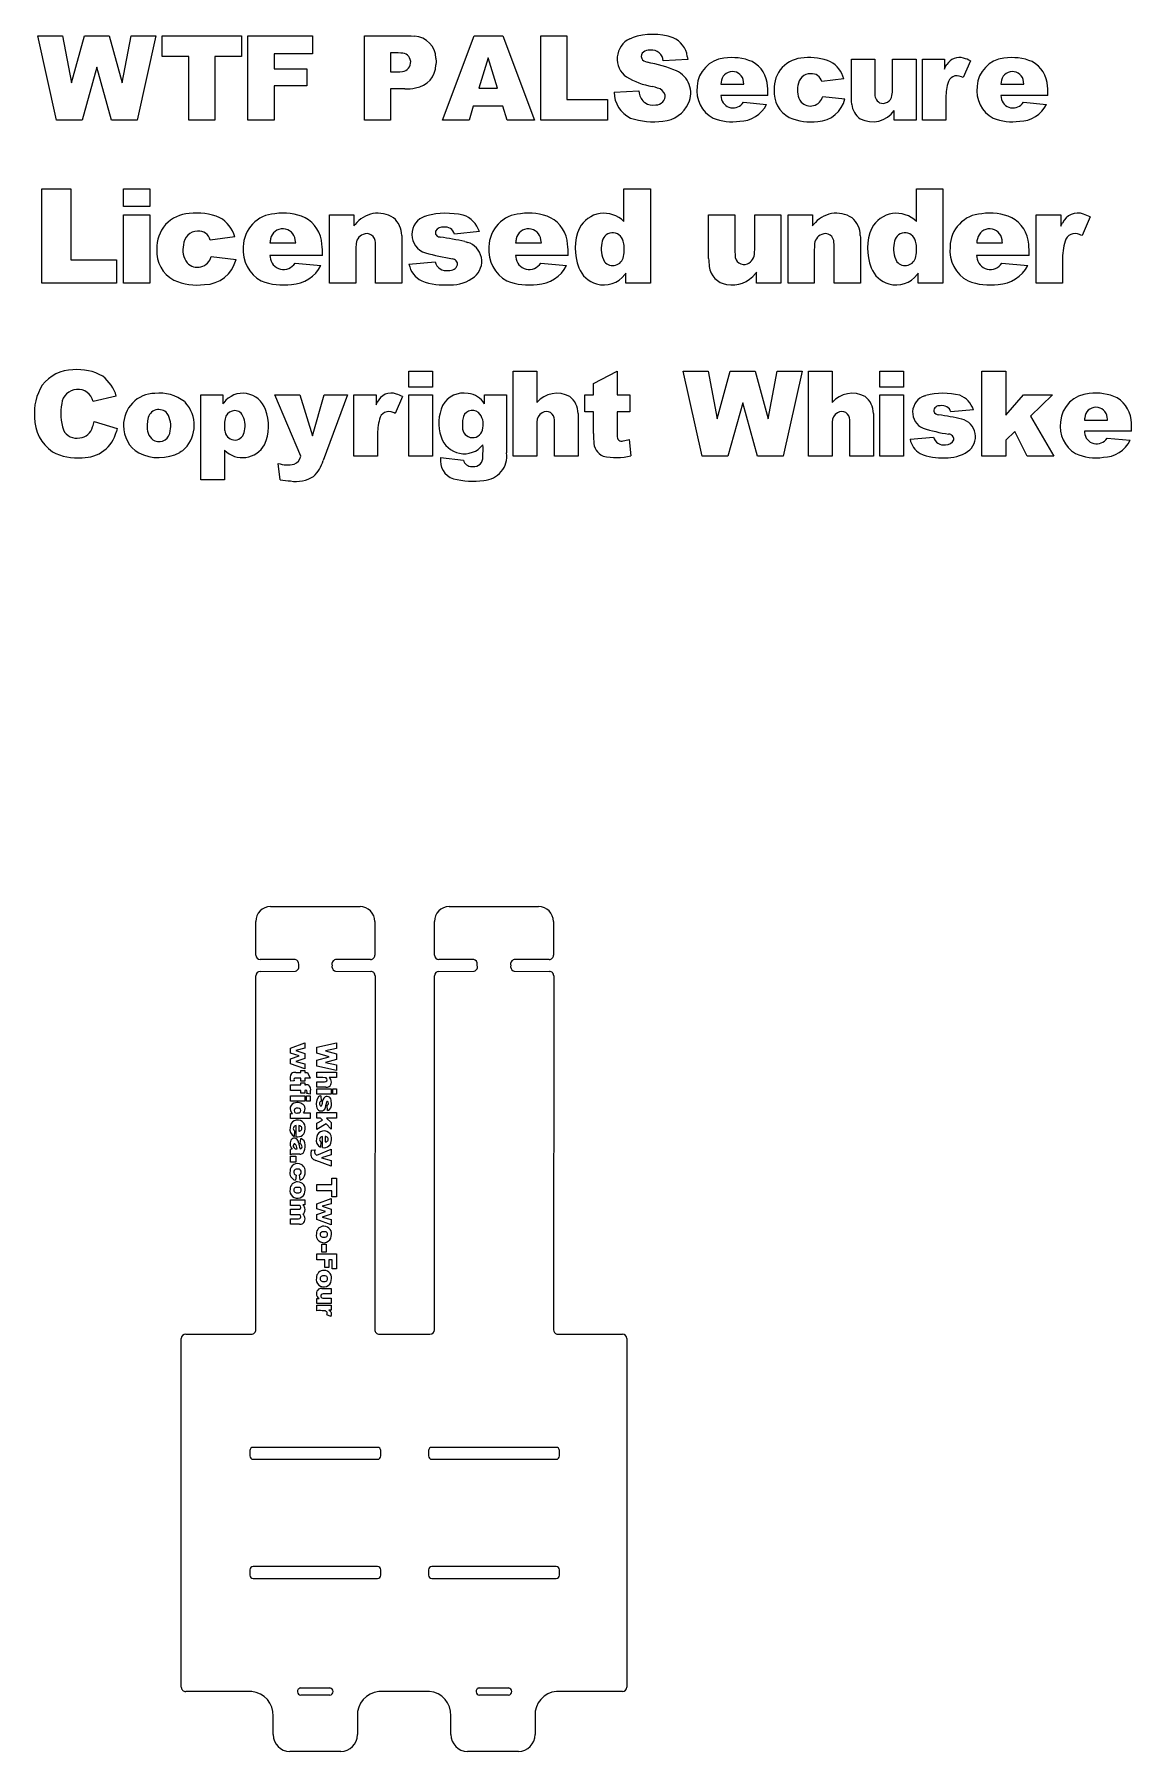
# Model space of a CAD drawing. Extents: x -43.3 to -1.6, y 5.7 to 46.2.
# Drawn here: x -42.52 to -33.3, y 31.34 to 45.75 of the extents above; entities that cross this region are included whole.
import ezdxf

# ---------------------------------------------------------------- set-up
doc = ezdxf.new("R2010")
doc.units = 0
doc.linetypes.add('0', pattern=[0])
doc.layers.add('1', color=7, linetype='0')

msp = doc.modelspace()

# ---------------------------------------------------------------- linework, layer by layer
at = {"layer": '1'}
for p, q in [((-42.489029, 45.739502), (-42.281082, 45.739502)), ((-42.331375, 45.030544), (-42.489029, 45.739502)), ((-42.281082, 45.739502), (-42.206123, 45.343433)), ((-42.206123, 45.343433), (-42.096828, 45.739502)), ((-42.096828, 45.739502), (-41.889362, 45.739502)), ((-41.889362, 45.739502), (-41.779587, 45.343433)), ((-41.779587, 45.343433), (-41.704628, 45.739502)), ((-41.704628, 45.739502), (-41.497646, 45.739502)), ((-41.497646, 45.739502), (-41.653851, 45.030544)), ((-41.443993, 45.739502), (-40.778072, 45.739502)), ((-41.443993, 45.564438), (-41.443993, 45.739502)), ((-40.778072, 45.739502), (-40.778072, 45.564438)), ((-40.724419, 45.739502), (-40.182781, 45.739502)), ((-40.724419, 45.030544), (-40.724419, 45.739502)), ((-40.182781, 45.739502), (-40.182781, 45.58717)), ((-39.745872, 45.739502), (-39.381721, 45.739502)), ((-39.745872, 45.030544), (-39.745872, 45.739502)), ((-39.381721, 45.739502), (-39.352913, 45.738621)), ((-39.352913, 45.738621), (-39.32597, 45.735966)), ((-39.090614, 45.030544), (-38.82415, 45.739502)), ((-38.82415, 45.739502), (-38.585251, 45.739502)), ((-38.585251, 45.739502), (-38.31879, 45.030544)), ((-38.265137, 45.739502), (-38.046062, 45.739502)), ((-38.265137, 45.030544), (-38.265137, 45.739502)), ((-38.046062, 45.739502), (-38.046062, 45.20512)), ((-37.517269, 45.713943), (-37.496956, 45.723785)), ((-41.220566, 45.564438), (-41.443993, 45.564438)), ((-41.220566, 45.030544), (-41.220566, 45.564438)), ((-40.778072, 45.564438), (-41.001495, 45.564438)), ((-41.001495, 45.564438), (-41.001495, 45.030544)), ((-40.182781, 45.58717), (-40.504375, 45.58717)), ((-40.504375, 45.58717), (-40.504375, 45.463364)), ((-39.463448, 45.59539), (-39.525833, 45.59539)), ((-39.525833, 45.59539), (-39.525833, 45.437248)), ((-39.440445, 45.594463), (-39.463448, 45.59539)), ((-37.377869, 45.615517), (-37.391083, 45.610458)), ((-37.362305, 45.618561), (-37.377869, 45.615517)), ((-37.344383, 45.619568), (-37.362305, 45.618561)), ((-37.034813, 45.566891), (-37.030525, 45.54026)), ((-41.992855, 45.476906), (-42.116657, 45.030544)), ((-41.868568, 45.030544), (-41.992855, 45.476906)), ((-40.504375, 45.463364), (-40.229694, 45.463364)), ((-40.229694, 45.463364), (-40.229694, 45.320221)), ((-39.525833, 45.437248), (-39.472153, 45.437248)), ((-39.472153, 45.437248), (-39.448318, 45.438129)), ((-39.448318, 45.438129), (-39.427509, 45.440769)), ((-39.145477, 45.550747), (-39.144272, 45.521881)), ((-39.144272, 45.521881), (-39.145279, 45.495773)), ((-38.707123, 45.555737), (-38.784981, 45.300877)), ((-38.628777, 45.300877), (-38.707123, 45.555737)), ((-37.386127, 45.522575), (-37.371426, 45.517353)), ((-37.030525, 45.54026), (-37.237022, 45.528168)), ((-35.657654, 45.217213), (-35.657654, 45.544128)), ((-35.657654, 45.544128), (-35.459862, 45.544128)), ((-35.459862, 45.544128), (-35.459862, 45.261703)), ((-35.311394, 45.297009), (-35.311394, 45.544128)), ((-35.311394, 45.544128), (-35.114567, 45.544128)), ((-35.114567, 45.544128), (-35.114567, 45.030544)), ((-35.060913, 45.544128), (-34.876663, 45.544128)), ((-35.060913, 45.030544), (-35.060913, 45.544128)), ((-34.876663, 45.544128), (-34.876663, 45.459984)), ((-34.876663, 45.459984), (-34.865955, 45.480476)), ((-34.865955, 45.480476), (-34.85511, 45.498245)), ((-34.656624, 45.528648), (-34.71756, 45.388409)), ((-40.229694, 45.320221), (-40.504375, 45.320221)), ((-40.504375, 45.320221), (-40.504375, 45.030544)), ((-39.405899, 45.293621), (-39.525833, 45.293621)), ((-39.525833, 45.293621), (-39.525833, 45.030544)), ((-38.784981, 45.300877), (-38.628777, 45.300877)), ((-37.650501, 45.265087), (-37.44207, 45.278149)), ((-37.44207, 45.278149), (-37.438801, 45.258804)), ((-37.304886, 45.308022), (-37.328907, 45.314671)), ((-37.284416, 45.301235), (-37.304886, 45.308022)), ((-36.750504, 45.350262), (-36.75296, 45.332794)), ((-36.75296, 45.332794), (-36.559036, 45.332794)), ((-36.559036, 45.332794), (-36.562122, 45.354324)), ((-35.721466, 45.379219), (-35.906685, 45.354557)), ((-34.71756, 45.388409), (-34.734058, 45.394753)), ((-34.399815, 45.350262), (-34.402271, 45.332794)), ((-34.402271, 45.332794), (-34.208347, 45.332794)), ((-34.208347, 45.332794), (-34.211433, 45.354324)), ((-38.832375, 45.147572), (-38.866707, 45.030544)), ((-38.582836, 45.147572), (-38.832375, 45.147572)), ((-38.548019, 45.030544), (-38.582836, 45.147572)), ((-38.046062, 45.20512), (-37.704155, 45.20512)), ((-37.704155, 45.20512), (-37.704155, 45.030544)), ((-36.358826, 45.238491), (-36.753445, 45.238491)), ((-36.753445, 45.238491), (-36.750717, 45.220497)), ((-36.563873, 45.181427), (-36.369949, 45.163536)), ((-35.89846, 45.231236), (-35.711311, 45.209961)), ((-35.656708, 45.189404), (-35.657654, 45.217213)), ((-35.653881, 45.163738), (-35.656708, 45.189404)), ((-34.863121, 45.202705), (-34.863121, 45.030544)), ((-34.008137, 45.238491), (-34.402756, 45.238491)), ((-34.402756, 45.238491), (-34.400024, 45.220497)), ((-34.213184, 45.181427), (-34.019257, 45.163536)), ((-42.116657, 45.030544), (-42.331375, 45.030544)), ((-41.653851, 45.030544), (-41.868568, 45.030544)), ((-41.001495, 45.030544), (-41.220566, 45.030544)), ((-40.504375, 45.030544), (-40.724419, 45.030544)), ((-39.525833, 45.030544), (-39.745872, 45.030544)), ((-38.866707, 45.030544), (-39.090614, 45.030544)), ((-38.31879, 45.030544), (-38.548019, 45.030544)), ((-37.704155, 45.030544), (-38.265137, 45.030544)), ((-35.298336, 45.030544), (-35.298336, 45.11372)), ((-35.114567, 45.030544), (-35.298336, 45.030544)), ((-34.863121, 45.030544), (-35.060913, 45.030544)), ((-42.455181, 44.454979), (-42.210258, 44.454979)), ((-42.455181, 43.66235), (-42.455181, 44.454979)), ((-42.210258, 44.454979), (-42.210258, 43.857533)), ((-41.768013, 44.454979), (-41.547958, 44.454979)), ((-41.768013, 44.305214), (-41.768013, 44.454979)), ((-41.547958, 44.454979), (-41.547958, 44.305214)), ((-37.566597, 44.180317), (-37.566597, 44.454979)), ((-37.566597, 44.454979), (-37.344383, 44.454979)), ((-37.344383, 44.454979), (-37.344383, 43.66235)), ((-35.111748, 44.180317), (-35.111748, 44.454979)), ((-35.111748, 44.454979), (-34.889534, 44.454979)), ((-34.889534, 44.454979), (-34.889534, 43.66235)), ((-41.547958, 44.305214), (-41.768013, 44.305214)), ((-41.768013, 44.236546), (-41.547958, 44.236546)), ((-41.768013, 43.66235), (-41.768013, 44.236546)), ((-41.547958, 44.236546), (-41.547958, 43.66235)), ((-40.039021, 44.236546), (-39.834103, 44.236546)), ((-40.039021, 43.66235), (-40.039021, 44.236546)), ((-39.834103, 44.236546), (-39.834103, 44.143009)), ((-39.834103, 44.143009), (-39.824898, 44.154144)), ((-39.235027, 44.224983), (-39.223709, 44.229248)), ((-36.855911, 43.871052), (-36.855911, 44.236546)), ((-36.855911, 44.236546), (-36.634773, 44.236546)), ((-36.634773, 44.236546), (-36.634773, 43.920792)), ((-36.468788, 43.960262), (-36.468788, 44.236546)), ((-36.468788, 44.236546), (-36.248734, 44.236546)), ((-36.248734, 44.236546), (-36.248734, 43.66235)), ((-36.188744, 44.236546), (-35.983826, 44.236546)), ((-36.188744, 43.66235), (-36.188744, 44.236546)), ((-35.983826, 44.236546), (-35.983826, 44.143009)), ((-35.983826, 44.143009), (-35.974625, 44.154144)), ((-34.104527, 44.236546), (-33.898529, 44.236546)), ((-34.104527, 43.66235), (-34.104527, 44.236546)), ((-33.898529, 44.236546), (-33.898529, 44.142467)), ((-33.898529, 44.142467), (-33.891899, 44.155575)), ((-33.891899, 44.155575), (-33.88522, 44.16774)), ((-33.652519, 44.219246), (-33.72065, 44.06245)), ((-40.835381, 44.052177), (-41.042458, 44.024601)), ((-40.539658, 44.000271), (-40.322845, 44.000271)), ((-40.324551, 44.014004), (-40.326782, 44.02684)), ((-40.322845, 44.000271), (-40.324551, 44.014004)), ((-39.65329, 43.991127), (-39.654224, 44.003162)), ((-39.652977, 43.978104), (-39.65329, 43.991127)), ((-39.652977, 43.66235), (-39.652977, 43.978104)), ((-39.433273, 44.063507), (-39.432201, 44.045818)), ((-39.432201, 44.045818), (-39.431839, 44.027306)), ((-39.431839, 44.027306), (-39.431839, 43.66235)), ((-39.116966, 44.051262), (-39.109024, 44.048992)), ((-38.780895, 44.09597), (-38.989597, 44.075428)), ((-38.902008, 44.012371), (-38.891132, 44.009014)), ((-38.891132, 44.009014), (-38.881042, 44.00552)), ((-38.477062, 44.000271), (-38.260254, 44.000271)), ((-38.261963, 44.014004), (-38.264194, 44.02684)), ((-38.260254, 44.000271), (-38.261963, 44.014004)), ((-37.570633, 44.004364), (-37.573822, 44.015568)), ((-37.568161, 43.99231), (-37.570633, 44.004364)), ((-37.566391, 43.979412), (-37.568161, 43.99231)), ((-37.565331, 43.965664), (-37.566391, 43.979412)), ((-35.803017, 43.991127), (-35.803955, 44.003162)), ((-35.802704, 43.978104), (-35.803017, 43.991127)), ((-35.802704, 43.66235), (-35.802704, 43.978104)), ((-35.583, 44.063507), (-35.581924, 44.045818)), ((-35.581924, 44.045818), (-35.581566, 44.027306)), ((-35.581566, 44.027306), (-35.581566, 43.66235)), ((-35.115784, 44.004364), (-35.118973, 44.015568)), ((-35.113312, 43.99231), (-35.115784, 44.004364)), ((-35.111542, 43.979412), (-35.113312, 43.99231)), ((-35.110481, 43.965664), (-35.111542, 43.979412)), ((-34.605164, 44.000271), (-34.388351, 44.000271)), ((-34.39006, 44.014004), (-34.392288, 44.02684)), ((-34.388351, 44.000271), (-34.39006, 44.014004)), ((-33.731438, 44.066753), (-33.74157, 44.070396)), ((-33.72065, 44.06245), (-33.731438, 44.066753)), ((-42.210258, 43.857533), (-41.828003, 43.857533)), ((-41.828003, 43.857533), (-41.828003, 43.66235)), ((-41.033264, 43.88673), (-40.82402, 43.862942)), ((-40.099007, 43.89484), (-40.540195, 43.89484)), ((-40.540195, 43.89484), (-40.538448, 43.882019)), ((-40.328255, 43.831039), (-40.111443, 43.811035)), ((-39.818962, 43.938095), (-39.818962, 43.66235)), ((-39.371857, 43.821308), (-39.153423, 43.841854)), ((-38.036415, 43.89484), (-38.477608, 43.89484)), ((-38.477608, 43.89484), (-38.475861, 43.882019)), ((-38.265659, 43.831039), (-38.048851, 43.811035)), ((-37.564972, 43.951069), (-37.565331, 43.965664)), ((-36.634773, 43.920792), (-36.63446, 43.907764)), ((-36.63446, 43.907764), (-36.633522, 43.895718)), ((-35.968689, 43.938095), (-35.968689, 43.66235)), ((-35.110123, 43.951069), (-35.110481, 43.965664)), ((-34.164513, 43.89484), (-34.605705, 43.89484)), ((-34.605705, 43.89484), (-34.603954, 43.882019)), ((-34.393761, 43.831039), (-34.176949, 43.811035)), ((-33.883392, 43.854832), (-33.883392, 43.66235)), ((-37.550377, 43.747238), (-37.559895, 43.735657)), ((-37.550377, 43.66235), (-37.550377, 43.747238)), ((-36.454189, 43.755344), (-36.463387, 43.744213)), ((-36.454189, 43.66235), (-36.454189, 43.755344)), ((-35.095528, 43.747238), (-35.105045, 43.735657)), ((-35.095528, 43.66235), (-35.095528, 43.747238)), ((-41.828003, 43.66235), (-42.455181, 43.66235)), ((-41.547958, 43.66235), (-41.768013, 43.66235)), ((-39.818962, 43.66235), (-40.039021, 43.66235)), ((-39.431839, 43.66235), (-39.652977, 43.66235)), ((-37.344383, 43.66235), (-37.550377, 43.66235)), ((-36.248734, 43.66235), (-36.454189, 43.66235)), ((-35.968689, 43.66235), (-36.188744, 43.66235)), ((-35.581566, 43.66235), (-35.802704, 43.66235)), ((-34.889534, 43.66235), (-35.095528, 43.66235)), ((-33.883392, 43.66235), (-34.104527, 43.66235)), ((-39.373196, 42.923298), (-39.175133, 42.923298)), ((-39.373196, 42.788498), (-39.373196, 42.923298)), ((-39.175133, 42.923298), (-39.175133, 42.788498)), ((-38.49728, 42.923298), (-38.299213, 42.923298)), ((-38.49728, 42.209873), (-38.49728, 42.923298)), ((-38.299213, 42.923298), (-38.299213, 42.660507)), ((-37.823784, 42.821587), (-37.625233, 42.923298)), ((-37.823784, 42.726692), (-37.823784, 42.821587)), ((-37.625233, 42.923298), (-37.625233, 42.726692)), ((-37.069263, 42.923298), (-36.860004, 42.923298)), ((-36.910614, 42.209873), (-37.069263, 42.923298)), ((-36.860004, 42.923298), (-36.784576, 42.524734)), ((-36.784576, 42.524734), (-36.674591, 42.923298)), ((-36.674591, 42.923298), (-36.46582, 42.923298)), ((-36.46582, 42.923298), (-36.35535, 42.524734)), ((-36.35535, 42.524734), (-36.279922, 42.923298)), ((-36.279922, 42.923298), (-36.071636, 42.923298)), ((-36.071636, 42.923298), (-36.228825, 42.209873)), ((-36.017643, 42.923298), (-35.81958, 42.923298)), ((-36.017643, 42.209873), (-36.017643, 42.923298)), ((-35.81958, 42.923298), (-35.81958, 42.660507)), ((-35.417145, 42.923298), (-35.219078, 42.923298)), ((-35.417145, 42.788498), (-35.417145, 42.923298)), ((-35.219078, 42.923298), (-35.219078, 42.788498)), ((-34.561668, 42.923298), (-34.359222, 42.923298)), ((-34.561668, 42.209873), (-34.561668, 42.923298)), ((-34.359222, 42.923298), (-34.359222, 42.555393)), ((-41.829178, 42.713554), (-42.023838, 42.670242)), ((-41.12067, 42.013268), (-41.12067, 42.726692)), ((-41.12067, 42.726692), (-40.935257, 42.726692)), ((-40.935257, 42.726692), (-40.935257, 42.650288)), ((-40.497787, 42.726692), (-40.288528, 42.726692)), ((-40.280743, 42.209873), (-40.497787, 42.726692)), ((-40.288528, 42.726692), (-40.181953, 42.382633)), ((-40.181953, 42.382633), (-40.083164, 42.726692)), ((-39.88802, 42.726692), (-40.092899, 42.174347)), ((-40.083164, 42.726692), (-39.88802, 42.726692)), ((-39.834026, 42.726692), (-39.648613, 42.726692)), ((-39.834026, 42.209873), (-39.834026, 42.726692)), ((-39.648613, 42.726692), (-39.648613, 42.642017)), ((-39.427189, 42.711121), (-39.488506, 42.569992)), ((-39.175133, 42.788498), (-39.373196, 42.788498)), ((-39.373196, 42.726692), (-39.175133, 42.726692)), ((-39.373196, 42.209873), (-39.373196, 42.726692)), ((-39.175133, 42.726692), (-39.175133, 42.209873)), ((-38.737175, 42.726692), (-38.551758, 42.726692)), ((-38.737175, 42.650288), (-38.737175, 42.726692)), ((-38.551758, 42.726692), (-38.551758, 42.238586)), ((-37.896782, 42.582157), (-37.896782, 42.726692)), ((-37.896782, 42.726692), (-37.823784, 42.726692)), ((-37.625233, 42.726692), (-37.516224, 42.726692)), ((-37.516224, 42.726692), (-37.516224, 42.582157)), ((-35.219078, 42.788498), (-35.417145, 42.788498)), ((-35.417145, 42.726692), (-35.219078, 42.726692)), ((-35.417145, 42.209873), (-35.417145, 42.726692)), ((-35.219078, 42.726692), (-35.219078, 42.209873)), ((-35.041939, 42.716286), (-35.031746, 42.720123)), ((-34.359222, 42.555393), (-34.211281, 42.726692)), ((-34.211281, 42.726692), (-33.967476, 42.726692)), ((-33.967476, 42.726692), (-34.152885, 42.545658)), ((-41.258133, 42.668282), (-41.248013, 42.658623)), ((-40.935257, 42.650288), (-40.927631, 42.659615)), ((-39.648613, 42.642017), (-39.643242, 42.652672)), ((-39.643242, 42.652672), (-39.637836, 42.66264)), ((-39.49704, 42.573414), (-39.505116, 42.576378)), ((-39.488506, 42.569992), (-39.49704, 42.573414)), ((-37.951874, 42.568413), (-37.95105, 42.553696)), ((-37.95105, 42.553696), (-37.950775, 42.538361)), ((-37.950775, 42.538361), (-37.950775, 42.209873)), ((-37.823784, 42.582157), (-37.896782, 42.582157)), ((-37.823784, 42.400154), (-37.823784, 42.582157)), ((-37.516224, 42.582157), (-37.625233, 42.582157)), ((-37.625233, 42.582157), (-37.625233, 42.398693)), ((-36.569962, 42.65905), (-36.694542, 42.209873)), ((-36.444893, 42.209873), (-36.569962, 42.65905)), ((-35.472237, 42.568413), (-35.471413, 42.553696)), ((-35.471413, 42.553696), (-35.471138, 42.538361)), ((-35.471138, 42.538361), (-35.471138, 42.209873)), ((-34.633179, 42.600163), (-34.82103, 42.581673)), ((-34.152885, 42.545658), (-33.956764, 42.209873)), ((-33.698006, 42.533447), (-33.69957, 42.524017)), ((-33.507027, 42.525185), (-33.508774, 42.535694)), ((-42.015564, 42.501377), (-41.822365, 42.442978)), ((-41.825493, 42.430634), (-41.828888, 42.418606)), ((-41.822365, 42.442978), (-41.825493, 42.430634)), ((-41.56982, 42.467312), (-41.569592, 42.455044)), ((-40.922119, 42.466824), (-40.921864, 42.454876)), ((-40.921864, 42.454876), (-40.921085, 42.443562)), ((-40.921085, 42.443562), (-40.9198, 42.43288)), ((-40.9198, 42.43288), (-40.917992, 42.422829)), ((-40.917992, 42.422829), (-40.915672, 42.413414)), ((-38.923557, 42.47607), (-38.923317, 42.465168)), ((-38.923317, 42.465168), (-38.922604, 42.454842)), ((-38.299213, 42.458065), (-38.299213, 42.209873)), ((-38.150036, 42.504539), (-38.150703, 42.514297)), ((-38.149811, 42.494076), (-38.150036, 42.504539)), ((-38.149811, 42.209873), (-38.149811, 42.494076)), ((-37.625233, 42.398693), (-37.625107, 42.389694)), ((-37.625107, 42.389694), (-37.624718, 42.381611)), ((-35.81958, 42.458065), (-35.81958, 42.209873)), ((-35.670403, 42.504539), (-35.671062, 42.514297)), ((-35.670174, 42.494076), (-35.670403, 42.504539)), ((-35.670174, 42.209873), (-35.670174, 42.494076)), ((-34.284767, 42.417187), (-34.359222, 42.344189)), ((-34.180138, 42.209873), (-34.284767, 42.417187)), ((-33.304199, 42.419132), (-33.701302, 42.419132)), ((-33.701302, 42.419132), (-33.699924, 42.408833)), ((-33.69957, 42.524017), (-33.700813, 42.514027)), ((-33.700813, 42.514027), (-33.505669, 42.514027)), ((-33.505669, 42.514027), (-33.507027, 42.525185)), ((-41.28553, 42.24847), (-41.297073, 42.241035)), ((-41.27446, 42.256504), (-41.28553, 42.24847)), ((-41.263866, 42.265133), (-41.27446, 42.256504)), ((-41.253746, 42.274353), (-41.263866, 42.265133)), ((-40.920662, 42.259998), (-40.920662, 42.013268)), ((-39.634987, 42.383121), (-39.634987, 42.209873)), ((-37.523521, 42.351002), (-37.508926, 42.214252)), ((-35.165085, 42.352947), (-34.968483, 42.371441)), ((-34.359222, 42.344189), (-34.359222, 42.209873)), ((-33.510536, 42.361706), (-33.315392, 42.3437)), ((-40.453987, 42.01181), (-40.469563, 42.150017)), ((-39.634987, 42.209873), (-39.834026, 42.209873)), ((-39.175133, 42.209873), (-39.373196, 42.209873)), ((-39.106052, 42.198193), (-38.913826, 42.176296)), ((-38.844543, 42.124458), (-38.836449, 42.124222)), ((-38.299213, 42.209873), (-38.49728, 42.209873)), ((-37.950775, 42.209873), (-38.149811, 42.209873)), ((-36.694542, 42.209873), (-36.910614, 42.209873)), ((-36.228825, 42.209873), (-36.444893, 42.209873)), ((-35.81958, 42.209873), (-36.017643, 42.209873)), ((-35.471138, 42.209873), (-35.670174, 42.209873)), ((-35.219078, 42.209873), (-35.417145, 42.209873)), ((-34.359222, 42.209873), (-34.561668, 42.209873)), ((-33.956764, 42.209873), (-34.180138, 42.209873)), ((-40.920662, 42.013268), (-41.12067, 42.013268)), ((-40.533875, 38.429268), (-39.783169, 38.429268)), ((-39.033875, 38.429268), (-38.283169, 38.429268)), ((-40.65852, 38.021465), (-40.65852, 38.304619)), ((-39.65852, 38.304619), (-39.65852, 38.021465)), ((-39.15852, 38.021465), (-39.15852, 38.304619)), ((-38.15852, 38.304619), (-38.15852, 38.021465)), ((-40.326942, 37.984241), (-40.622211, 37.985157)), ((-40.297142, 37.916313), (-40.298153, 37.945454)), ((-39.694832, 37.985157), (-39.990101, 37.984241)), ((-38.826942, 37.984241), (-39.122211, 37.985157)), ((-38.797142, 37.916313), (-38.798153, 37.945454)), ((-38.194832, 37.985157), (-38.490101, 37.984241)), ((-40.65852, 34.876995), (-40.656994, 37.849003)), ((-40.620686, 37.885311), (-40.325417, 37.886227)), ((-39.99625, 37.888908), (-39.988575, 37.886227)), ((-39.988575, 37.886227), (-39.693306, 37.885311)), ((-39.656994, 37.849003), (-39.65852, 34.876995)), ((-39.15852, 34.876995), (-39.156994, 37.849003)), ((-39.120686, 37.885311), (-38.825417, 37.886227)), ((-38.49625, 37.888908), (-38.488575, 37.886227)), ((-38.488575, 37.886227), (-38.193306, 37.885311)), ((-38.156994, 37.849003), (-38.15852, 34.876995)), ((-40.367634, 37.241238), (-40.246853, 37.286045)), ((-40.367634, 37.199841), (-40.367634, 37.241238)), ((-40.29496, 37.176186), (-40.367634, 37.199841)), ((-40.246853, 37.241238), (-40.322937, 37.22179)), ((-40.322937, 37.22179), (-40.246853, 37.197224)), ((-40.246853, 37.286045), (-40.246853, 37.241238)), ((-40.246853, 37.197224), (-40.246853, 37.155483)), ((-40.146526, 37.24897), (-39.979797, 37.286049)), ((-40.146526, 37.198475), (-40.146526, 37.24897)), ((-40.041553, 37.169361), (-40.146526, 37.198475)), ((-39.979797, 37.237141), (-40.072945, 37.219513)), ((-40.072945, 37.219513), (-39.979797, 37.19381)), ((-39.979797, 37.286049), (-39.979797, 37.237141)), ((-40.367634, 37.15173), (-40.29496, 37.176186)), ((-40.367634, 37.110561), (-40.367634, 37.15173)), ((-40.246853, 37.066093), (-40.367634, 37.110561)), ((-40.246853, 37.155483), (-40.322937, 37.130009)), ((-40.322937, 37.130009), (-40.246853, 37.110561)), ((-40.280628, 37.036415), (-40.280628, 37.053474)), ((-40.280628, 37.053474), (-40.246853, 37.053474)), ((-40.246853, 37.110561), (-40.246853, 37.066093)), ((-40.246853, 37.053474), (-40.246853, 37.036415)), ((-40.146526, 37.140133), (-40.041553, 37.169361)), ((-40.146526, 37.089634), (-40.146526, 37.140133)), ((-39.979797, 37.052902), (-40.146526, 37.089634)), ((-39.979797, 37.14502), (-40.072945, 37.119205)), ((-40.072945, 37.119205), (-39.979797, 37.101578)), ((-39.979797, 37.19381), (-39.979797, 37.14502)), ((-39.979797, 37.101578), (-39.979797, 37.052902)), ((-40.367634, 36.886528), (-40.367634, 36.932926)), ((-40.367634, 36.932926), (-40.280746, 36.932926)), ((-40.334652, 36.966244), (-40.366608, 36.962833)), ((-40.335945, 36.970592), (-40.334652, 36.966244)), ((-40.280628, 36.990013), (-40.323505, 36.990013)), ((-40.323166, 37.036415), (-40.280628, 37.036415)), ((-40.280746, 36.932926), (-40.280746, 36.950214)), ((-40.280746, 36.950214), (-40.246853, 36.950214)), ((-40.280628, 36.964539), (-40.280628, 36.990013)), ((-40.246853, 36.964539), (-40.280628, 36.964539)), ((-40.246853, 37.036415), (-40.224674, 37.036415)), ((-40.200905, 36.990013), (-40.246853, 36.990013)), ((-40.246853, 36.990013), (-40.246853, 36.964539)), ((-40.246853, 36.950214), (-40.246853, 36.932926)), ((-40.246853, 36.932926), (-40.24139, 36.932926)), ((-40.224674, 37.036415), (-40.200905, 36.990013)), ((-40.146526, 36.993992), (-40.146526, 37.040283)), ((-40.146526, 37.040283), (-39.979797, 37.040283)), ((-40.146526, 36.912563), (-40.146526, 36.95908)), ((-40.146526, 36.95908), (-40.080109, 36.95908)), ((-40.069759, 36.912563), (-40.146526, 36.912563)), ((-39.979797, 36.993992), (-40.04121, 36.993992)), ((-39.979797, 37.040283), (-39.979797, 36.993992)), ((-40.280746, 36.886528), (-40.367634, 36.886528)), ((-40.367634, 36.795662), (-40.367634, 36.841949)), ((-40.367634, 36.841949), (-40.246853, 36.841949)), ((-40.246853, 36.795662), (-40.367634, 36.795662)), ((-40.280746, 36.864464), (-40.280746, 36.886528)), ((-40.246853, 36.864464), (-40.280746, 36.864464)), ((-40.246853, 36.886528), (-40.246853, 36.864464)), ((-40.246853, 36.841949), (-40.246853, 36.795662)), ((-40.232407, 36.795662), (-40.232407, 36.841949)), ((-40.232407, 36.841949), (-40.200905, 36.841949)), ((-40.200905, 36.795662), (-40.232407, 36.795662)), ((-40.228882, 36.859688), (-40.228287, 36.863636)), ((-40.200905, 36.854568), (-40.228882, 36.859688)), ((-40.200905, 36.841949), (-40.200905, 36.795662)), ((-40.146526, 36.853657), (-40.146526, 36.899944)), ((-40.146526, 36.899944), (-40.025745, 36.899944)), ((-40.025745, 36.853657), (-40.146526, 36.853657)), ((-40.113091, 36.841038), (-40.108768, 36.795094)), ((-40.059738, 36.794018), (-40.061974, 36.7925)), ((-40.057022, 36.794521), (-40.059738, 36.794018)), ((-40.025745, 36.899944), (-40.025745, 36.853657)), ((-40.011299, 36.853657), (-40.011299, 36.899944)), ((-40.011299, 36.899944), (-39.979797, 36.899944)), ((-39.979797, 36.853657), (-40.011299, 36.853657)), ((-39.979797, 36.899944), (-39.979797, 36.853657)), ((-40.367634, 36.650093), (-40.367634, 36.693424)), ((-40.367634, 36.693424), (-40.349777, 36.693424)), ((-40.200905, 36.650093), (-40.367634, 36.650093)), ((-40.307922, 36.736755), (-40.313522, 36.73653)), ((-40.312828, 36.696732), (-40.3069, 36.696495)), ((-40.301964, 36.736538), (-40.307922, 36.736755)), ((-40.3069, 36.696495), (-40.301506, 36.696735)), ((-40.258682, 36.696838), (-40.200905, 36.696838)), ((-40.200905, 36.696838), (-40.200905, 36.650093)), ((-40.146526, 36.65271), (-40.146526, 36.70002)), ((-40.146526, 36.70002), (-39.979797, 36.70002)), ((-40.115135, 36.65271), (-40.146526, 36.65271)), ((-40.146526, 36.610855), (-40.098076, 36.635307)), ((-40.098076, 36.635307), (-40.115135, 36.65271)), ((-39.979797, 36.652706), (-40.065777, 36.652706)), ((-40.065777, 36.652706), (-40.025745, 36.618134)), ((-40.055317, 36.716732), (-40.059639, 36.760632)), ((-40.025745, 36.618134), (-40.025745, 36.561157)), ((-39.979797, 36.70002), (-39.979797, 36.652706)), ((-40.33215, 36.545811), (-40.336357, 36.500202)), ((-40.318729, 36.497585), (-40.318729, 36.590393)), ((-40.296551, 36.590275), (-40.296551, 36.54467)), ((-40.285973, 36.437088), (-40.281315, 36.481327)), ((-40.146526, 36.558655), (-40.146526, 36.610855)), ((-40.068054, 36.604488), (-40.146526, 36.558655)), ((-40.097622, 36.406147), (-40.097622, 36.498951)), ((-40.075447, 36.498837), (-40.075447, 36.453232)), ((-40.025745, 36.561157), (-40.068054, 36.604488)), ((-40.367634, 36.345875), (-40.367634, 36.38932)), ((-40.367634, 36.283787), (-40.367634, 36.33326)), ((-40.367634, 36.33326), (-40.321232, 36.33326)), ((-40.288589, 36.351677), (-40.34193, 36.351677)), ((-40.334869, 36.438328), (-40.337227, 36.437614)), ((-40.332264, 36.438568), (-40.334869, 36.438328)), ((-40.329193, 36.438137), (-40.332264, 36.438568)), ((-40.321232, 36.33326), (-40.321232, 36.283787)), ((-40.192814, 36.383293), (-40.160515, 36.386932)), ((-40.146526, 36.342808), (-40.025745, 36.393528)), ((-40.111042, 36.454369), (-40.115253, 36.408764)), ((-40.025745, 36.344624), (-40.106152, 36.319717)), ((-40.025745, 36.393528), (-40.025745, 36.344624)), ((-40.321232, 36.283787), (-40.367634, 36.283787)), ((-40.025745, 36.251026), (-40.154831, 36.298904)), ((-40.106152, 36.319717), (-40.025745, 36.296631)), ((-40.025745, 36.296631), (-40.025745, 36.251026)), ((-40.320435, 36.175522), (-40.325439, 36.131508)), ((-40.307472, 36.072487), (-40.312618, 36.072308)), ((-40.302387, 36.072304), (-40.307472, 36.072487)), ((-40.285633, 36.133896), (-40.291435, 36.177456)), ((-40.146526, 36.044212), (-40.146526, 36.095734)), ((-40.146526, 36.095734), (-40.020969, 36.095734)), ((-40.020969, 36.044212), (-40.146526, 36.044212)), ((-40.020969, 36.095734), (-40.020969, 36.148277)), ((-40.020969, 36.148277), (-39.979797, 36.148277)), ((-40.020969, 35.991669), (-40.020969, 36.044212)), ((-39.979797, 36.148277), (-39.979797, 35.991669)), ((-40.367634, 35.92112), (-40.367634, 35.967522)), ((-40.367634, 35.967522), (-40.246853, 35.967522)), ((-40.305992, 35.92112), (-40.367634, 35.92112)), ((-40.31237, 36.026833), (-40.307014, 36.026653)), ((-40.307014, 36.026653), (-40.302006, 36.026836)), ((-40.300797, 35.920914), (-40.305992, 35.92112)), ((-40.246853, 35.924305), (-40.264481, 35.924305)), ((-40.246853, 35.967522), (-40.246853, 35.924305)), ((-40.146526, 35.934242), (-40.025745, 35.97905)), ((-40.146526, 35.892845), (-40.146526, 35.934242)), ((-40.025745, 35.934242), (-40.10183, 35.914795)), ((-40.10183, 35.914795), (-40.025745, 35.890228)), ((-40.025745, 35.97905), (-40.025745, 35.934242)), ((-39.979797, 35.991669), (-40.020969, 35.991669)), ((-40.367634, 35.841965), (-40.367634, 35.888363)), ((-40.367634, 35.888363), (-40.301102, 35.888363)), ((-40.305309, 35.841965), (-40.367634, 35.841965)), ((-40.367634, 35.762581), (-40.367634, 35.808983)), ((-40.367634, 35.808983), (-40.298828, 35.808983)), ((-40.291775, 35.762581), (-40.367634, 35.762581)), ((-40.300365, 35.841763), (-40.305309, 35.841965)), ((-40.073856, 35.86919), (-40.146526, 35.892845)), ((-40.146526, 35.844738), (-40.073856, 35.86919)), ((-40.146526, 35.803566), (-40.146526, 35.844738)), ((-40.025745, 35.759098), (-40.146526, 35.803566)), ((-40.025745, 35.848492), (-40.10183, 35.823013)), ((-40.10183, 35.823013), (-40.025745, 35.803566)), ((-40.025745, 35.890228), (-40.025745, 35.848492)), ((-40.025745, 35.803566), (-40.025745, 35.759098)), ((-40.086365, 35.700081), (-40.091511, 35.699894)), ((-40.091263, 35.654427), (-40.085911, 35.654247)), ((-40.081284, 35.699894), (-40.086365, 35.700081)), ((-40.085911, 35.654247), (-40.080898, 35.654427)), ((-40.146526, 35.463417), (-40.146526, 35.515167)), ((-40.146526, 35.515167), (-39.979797, 35.515167)), ((-40.103649, 35.527782), (-40.103649, 35.595112)), ((-40.103649, 35.595112), (-40.067825, 35.595112)), ((-40.067825, 35.527782), (-40.103649, 35.527782)), ((-40.067825, 35.595112), (-40.067825, 35.527782)), ((-39.979797, 35.515167), (-39.979797, 35.387787)), ((-40.078403, 35.463417), (-40.146526, 35.463417)), ((-40.086365, 35.328766), (-40.091511, 35.328583)), ((-40.081284, 35.328583), (-40.086365, 35.328766)), ((-40.078403, 35.398819), (-40.078403, 35.463417)), ((-40.044739, 35.398819), (-40.078403, 35.398819)), ((-40.015625, 35.463417), (-40.044739, 35.463417)), ((-40.044739, 35.463417), (-40.044739, 35.398819)), ((-40.015625, 35.387787), (-40.015625, 35.463417)), ((-39.979797, 35.387787), (-40.015625, 35.387787)), ((-40.102627, 35.223801), (-40.025745, 35.223801)), ((-40.025745, 35.177284), (-40.092163, 35.177284)), ((-40.091263, 35.283112), (-40.085911, 35.282936)), ((-40.085911, 35.282936), (-40.080898, 35.283112)), ((-40.025745, 35.223801), (-40.025745, 35.177284)), ((-40.146526, 35.096081), (-40.146526, 35.139297)), ((-40.146526, 35.139297), (-40.126965, 35.139297)), ((-40.025745, 35.096081), (-40.146526, 35.096081)), ((-40.146526, 35.083462), (-40.025745, 35.083466)), ((-40.146526, 35.036949), (-40.146526, 35.083462)), ((-40.025745, 35.040134), (-40.045536, 35.040134)), ((-40.025745, 35.142368), (-40.025745, 35.096081)), ((-40.025745, 35.083466), (-40.025745, 35.040134)), ((-40.029385, 34.988384), (-40.062366, 35.002716)), ((-41.283516, 31.876997), (-41.283516, 34.802509)), ((-41.246273, 34.839752), (-40.695763, 34.839752)), ((-39.621277, 34.839752), (-39.195763, 34.839752)), ((-38.129562, 34.840687), (-37.579048, 34.840687)), ((-37.541805, 34.803444), (-37.541805, 31.877932)), ((-39.636162, 33.889751), (-40.680874, 33.889748)), ((-38.136162, 33.889751), (-39.180874, 33.889748)), ((-40.708519, 33.862106), (-40.708519, 33.817398)), ((-40.680874, 33.789753), (-39.636162, 33.789757)), ((-39.608517, 33.817398), (-39.608517, 33.862106)), ((-39.208519, 33.862106), (-39.208519, 33.817398)), ((-39.180874, 33.789753), (-38.136162, 33.789753)), ((-38.108521, 33.817398), (-38.108517, 33.862106)), ((-39.636162, 32.889751), (-40.680874, 32.889748)), ((-38.136162, 32.889751), (-39.180874, 32.889748)), ((-40.708519, 32.862106), (-40.708519, 32.817398)), ((-40.680874, 32.789753), (-39.636162, 32.789757)), ((-39.608517, 32.817398), (-39.608517, 32.862106)), ((-39.208519, 32.862106), (-39.208519, 32.817398)), ((-39.180874, 32.789753), (-38.136162, 32.789753)), ((-38.108521, 32.817398), (-38.108517, 32.862106)), ((-40.280834, 31.869753), (-40.035915, 31.869753)), ((-38.780834, 31.869753), (-38.535915, 31.869753)), ((-40.692322, 31.839754), (-41.246273, 31.839754)), ((-40.035915, 31.809752), (-40.280834, 31.809752)), ((-39.200607, 31.840689), (-39.624714, 31.839754)), ((-38.535915, 31.809752), (-38.780834, 31.809752)), ((-37.579048, 31.840689), (-38.133003, 31.840689)), ((-40.512047, 31.478014), (-40.512047, 31.634096)), ((-39.804989, 31.634096), (-39.804989, 31.478014)), ((-39.020336, 31.478949), (-39.020336, 31.635031)), ((-38.313274, 31.635031), (-38.313274, 31.478949)), ((-39.944431, 31.335196), (-40.372604, 31.335196)), ((-38.452721, 31.33613), (-38.88089, 31.33613))]:
    msp.add_line(p, q, dxfattribs=at)
for centre, radius, start, end in [((-39.335476, 45.54615), 0.190054, 1.385909, 87.132941), ((-37.43782, 45.545849), 0.185924, 115.297414, -125.337471), ((-37.326946, 45.219547), 0.532129, 71.158889, 108.632505), ((-37.231602, 45.539848), 0.198638, 7.824484, 67.347547), ((-39.434635, 45.517559), 0.07712, -84.695493, 94.320451), ((-37.375462, 45.567261), 0.045935, 109.881068, -103.424672), ((-37.333389, 45.523727), 0.096469, 2.638158, 96.543853), ((-36.659222, 45.116379), 0.440075, 67.300172, 98.960902), ((-36.004189, 45.117954), 0.438751, 66.823647, 96.594675), ((-34.752148, 45.437546), 0.119527, 72.275738, 149.480306), ((-34.308533, 45.116402), 0.440053, 67.29948, 98.961366), ((-39.346203, 45.500839), 0.20099, -81.378843, -1.444299), ((-37.595387, 44.309441), 1.2285, 67.539242, 79.495984), ((-37.208931, 45.259281), 0.203151, -24.50192, 65.918), ((-36.701302, 45.300896), 0.251583, 96.038652, 176.613332), ((-36.656151, 45.344669), 0.094523, 5.862678, 176.608143), ((-36.604485, 45.308296), 0.243046, 1.73407, 61.736335), ((-36.052219, 45.300388), 0.253421, 90.532144, -176.499678), ((-36.001472, 45.316113), 0.104704, 89.204651, 176.233548), ((-35.98978, 45.336361), 0.085064, 12.351559, 96.91308), ((-35.945713, 45.31918), 0.232149, 14.988485, 60.532698), ((-34.772419, 45.315895), 0.242224, 61.441893, 76.472362), ((-34.350597, 45.30088), 0.2516, 96.041742, 176.610069), ((-34.305458, 45.344673), 0.094519, 5.860614, 176.610451), ((-34.253788, 45.308296), 0.243039, 1.734125, 61.738711), ((-39.40052, 45.715683), 0.422096, -90.730131, -78.459341), ((-37.233749, 45.908092), 0.601003, -121.230255, -99.110053), ((-37.30254, 45.218197), 0.084994, 17.791696, 77.687916), ((-36.69125, 45.278919), 0.263789, 171.972305, -118.778484), ((-36.973049, 45.255436), 0.614457, -1.580246, 5.623842), ((-36.065086, 45.266064), 0.240821, 175.510102, -118.103128), ((-35.942482, 45.281807), 0.168579, 165.859668, -144.269551), ((-35.564404, 45.291019), 0.25308, -12.176126, 1.356013), ((-34.425076, 45.221695), 0.438457, 164.495363, -177.517739), ((-34.770676, 45.325893), 0.07799, 61.997244, 170.398532), ((-34.340553, 45.278915), 0.263793, 171.971601, -118.781061), ((-34.62236, 45.255436), 0.614457, -1.580246, 5.623842), ((-37.401825, 45.272003), 0.248772, -178.406928, -116.517113), ((-37.322826, 45.273197), 0.116864, -172.92555, -78.676861), ((-37.298672, 45.23608), 0.077482, -90.894246, 5.990993), ((-37.257435, 45.278568), 0.255295, -85.940244, -23.926501), ((-36.650093, 45.235401), 0.101722, -171.574837, -32.046835), ((-36.599468, 45.278214), 0.256573, -89.002413, -26.548669), ((-36.001877, 45.25634), 0.106419, -136.703765, -13.644716), ((-35.950199, 45.266247), 0.24543, -87.310454, -13.25801), ((-35.498199, 45.175312), 0.156111, -175.748293, -122.55924), ((-35.379921, 45.248047), 0.081099, 170.305507, -119.982893), ((-35.391933, 45.247826), 0.075606, -112.15732, -7.742121), ((-34.299404, 45.235394), 0.101717, -171.578773, -32.043192), ((-34.248783, 45.278225), 0.256585, -89.001606, -26.550193), ((-37.322281, 45.614578), 0.596456, -108.637271, -82.00878), ((-36.655251, 45.475266), 0.45757, -110.868059, -82.433763), ((-35.998478, 45.480453), 0.463241, -112.872032, -82.583541), ((-35.479057, 45.236046), 0.218231, -118.209518, -34.093127), ((-34.304562, 45.475288), 0.457593, -110.867484, -82.43414), ((-41.206242, 43.964474), 0.282284, 92.044522, -176.39956), ((-41.151455, 43.760056), 0.490827, 67.214275, 97.593228), ((-41.085384, 43.985493), 0.258745, 14.935062, 61.359404), ((-40.479965, 43.963093), 0.28366, 93.599162, 179.142368), ((-40.430828, 44.014664), 0.104752, 6.675218, 168.682697), ((-40.432186, 43.776814), 0.473939, 66.734979, 97.954399), ((-40.371735, 43.974895), 0.269044, 3.358685, 61.895064), ((-39.632278, 44.008846), 0.241273, 57.259438, 142.971751), ((-39.62846, 44.06329), 0.195183, 0.063829, 49.536318), ((-39.186371, 44.071224), 0.16127, 107.560187, -107.140492), ((-39.060604, 43.584873), 0.664696, 77.512384, 104.204435), ((-39.091259, 44.069122), 0.065252, 79.480343, 151.911352), ((-39.067886, 44.052513), 0.081574, 16.314542, 98.078188), ((-38.979298, 44.036289), 0.207181, 16.741986, 72.465482), ((-38.417377, 43.963093), 0.28366, 93.599162, 179.142368), ((-38.368237, 44.014664), 0.104752, 6.675218, 168.682697), ((-38.369598, 43.776821), 0.473932, 66.734615, 97.954527), ((-38.309155, 43.974884), 0.269059, 3.360927, 61.894062), ((-37.544044, 43.954929), 0.432382, 156.823574, -157.963166), ((-37.733566, 44.013512), 0.236014, 44.971841, 151.783476), ((-35.782005, 44.008839), 0.241278, 57.26118, 142.970304), ((-35.778133, 44.063309), 0.195133, 0.058244, 49.544614), ((-35.089195, 43.954929), 0.432382, 156.823574, -157.963166), ((-35.278717, 44.013512), 0.236014, 44.971841, 151.783476), ((-34.545471, 43.963085), 0.283668, 93.600603, 179.14085), ((-34.496334, 44.014664), 0.104756, 6.674976, 168.683107), ((-34.4977, 43.776779), 0.473974, 66.735771, 97.953825), ((-34.437241, 43.974895), 0.269044, 3.358685, 61.895064), ((-33.757961, 44.112503), 0.138727, 68.925046, 156.536608), ((-33.789055, 43.964481), 0.289045, 61.811862, 73.730326), ((-41.081425, 43.943058), 0.189208, 167.236384, -144.506498), ((-41.14756, 43.980186), 0.118491, 89.636612, 177.73976), ((-41.135361, 44.004257), 0.095108, 12.351084, 96.910948), ((-40.308941, 43.977962), 0.231793, 165.698464, 174.477148), ((-40.750671, 43.914639), 0.651965, -1.740172, 6.695931), ((-39.459206, 43.940647), 0.359769, 173.591305, -179.593563), ((-39.721893, 43.984646), 0.094909, 111.76634, -177.680299), ((-39.727859, 44.00518), 0.073659, -1.569883, 113.382494), ((-39.113148, 44.088505), 0.037438, 162.366308, -95.854075), ((-39.598289, 40.679783), 3.404549, 78.198886, 81.737451), ((-38.927814, 43.845272), 0.166936, -50.210185, 73.727643), ((-38.247601, 43.978184), 0.230522, 165.674695, 174.501863), ((-38.688782, 43.914635), 0.652663, -1.737977, 6.689079), ((-37.546234, 43.94949), 0.211948, 166.377434, -149.904264), ((-37.661915, 43.995289), 0.090397, 12.963627, 177.387881), ((-35.610004, 43.940735), 0.358694, 173.586121, -179.578329), ((-35.87162, 43.984646), 0.094909, 111.76634, -177.680299), ((-35.877586, 44.005177), 0.073659, -1.566917, 113.378593), ((-35.091385, 43.94949), 0.211948, 166.377434, -149.904264), ((-35.207066, 43.995289), 0.090397, 12.963627, 177.387881), ((-34.375698, 43.978184), 0.230522, 165.674695, 174.501863), ((-34.816177, 43.914639), 0.651965, -1.740172, 6.695931), ((-33.398869, 43.87532), 0.484952, 163.246056, -177.57859), ((-33.780369, 43.994263), 0.08545, 62.995688, 165.87628), ((-41.219524, 43.925686), 0.269273, 175.514072, -118.106527), ((-41.148914, 43.914913), 0.119034, -136.650441, -13.695561), ((-41.09272, 43.927006), 0.276232, -89.120103, -13.410238), ((-40.472858, 43.938141), 0.2922, 174.265213, -118.58025), ((-40.424664, 43.892342), 0.114248, -174.816132, -32.450503), ((-38.428432, 47.021893), 3.20755, -104.543533, -100.381174), ((-39.058685, 43.865532), 0.097652, -165.967552, -78.923588), ((-39.00959, 43.820805), 0.046152, -5.178565, 86.056766), ((-38.410252, 43.938145), 0.292214, 174.266256, -118.583176), ((-38.362076, 43.892345), 0.114252, -174.814399, -32.451091), ((-37.660633, 43.900517), 0.089675, -140.277747, -8.754686), ((-37.813911, 43.945858), 0.248994, -13.704548, 1.199157), ((-36.474396, 43.86821), 0.381526, 179.573201, -170.042093), ((-36.559872, 43.893345), 0.073689, 178.154776, -66.893708), ((-36.566341, 43.914108), 0.095353, -68.214338, 2.070279), ((-36.823265, 43.957592), 0.354487, -6.485357, 0.431603), ((-35.205784, 43.900517), 0.089675, -140.277747, -8.754686), ((-35.359062, 43.945858), 0.248994, -13.704548, 1.199157), ((-34.538349, 43.938145), 0.292214, 174.266256, -118.583176), ((-34.49017, 43.892349), 0.114253, -174.812494, -32.453732), ((-41.147236, 44.154041), 0.506653, -113.145172, -83.340288), ((-40.36726, 43.938683), 0.285899, -88.158796, -26.51787), ((-39.175915, 43.860569), 0.199837, -168.669686, -116.548417), ((-39.032406, 43.842949), 0.073634, -95.857677, -20.934368), ((-39.015877, 43.96431), 0.314871, -91.882163, -51.75973), ((-38.304672, 43.938683), 0.285899, -88.158796, -26.51787), ((-37.740395, 43.866188), 0.217252, -160.228418, -105.322969), ((-37.735661, 43.867245), 0.219565, -106.441613, -36.820522), ((-36.68158, 43.820789), 0.169612, -173.719571, -97.859473), ((-36.655777, 43.88776), 0.240043, -101.777609, -36.727489), ((-35.285545, 43.866188), 0.217252, -160.228418, -105.322969), ((-35.280811, 43.867245), 0.219565, -106.441613, -36.820522), ((-34.432747, 43.938641), 0.285856, -88.163111, -26.512734), ((-40.430874, 44.152012), 0.504362, -111.125028, -81.701361), ((-39.075035, 44.190491), 0.54308, -110.500695, -84.843208), ((-38.368282, 44.152012), 0.504362, -111.125028, -81.701361), ((-34.49638, 44.152012), 0.504362, -111.125028, -81.701361), ((-42.19252, 42.609364), 0.324925, 90.09148, 142.684251), ((-42.146637, 42.542019), 0.395004, 59.100106, 96.746233), ((-42.134903, 42.627182), 0.317692, 15.775859, 53.016997), ((-42.092793, 42.577869), 0.424806, 147.465153, -174.286177), ((-42.154205, 42.636909), 0.134561, 14.342342, 173.303918), ((-41.503681, 42.472435), 0.264751, 90.511848, -178.78551), ((-41.463764, 42.408821), 0.331065, 51.601974, 97.338246), ((-40.767761, 42.536736), 0.201639, 18.885358, 142.453478), ((-39.522175, 42.614727), 0.125193, 68.942307, 157.49831), ((-39.550175, 42.481628), 0.260369, 61.812952, 73.721594), ((-38.913532, 42.537739), 0.202376, 79.206455, 150.535757), ((-38.892612, 42.555008), 0.182319, 31.506739, 84.656332), ((-38.130325, 42.517078), 0.221577, 60.920101, 139.660938), ((-38.125389, 42.570892), 0.173529, -0.818725, 53.689349), ((-35.650688, 42.517086), 0.22157, 60.919142, 139.661804), ((-35.64576, 42.570889), 0.173537, -0.81743, 53.68705), ((-34.998184, 42.578041), 0.145007, 107.562179, -113.477648), ((-34.887032, 42.156235), 0.582163, 76.072659, 104.393551), ((-34.811752, 42.546448), 0.186474, 16.741568, 69.651377), ((-33.646828, 42.480881), 0.255196, 92.956111, 175.973019), ((-33.602535, 42.33395), 0.405874, 64.077007, 98.137791), ((-33.555862, 42.486057), 0.249875, 0.132955, 58.445789), ((-42.165257, 42.534748), 0.350236, 179.864575, -125.013387), ((-41.849678, 42.568611), 0.446144, 169.149125, -162.038022), ((-41.472092, 42.509071), 0.092813, 40.430924, 171.957481), ((-41.568031, 42.466415), 0.195777, -13.086076, 31.690366), ((-41.455078, 42.469536), 0.280412, -44.111507, 42.401516), ((-40.836182, 42.512005), 0.080547, 39.669725, 171.258578), ((-40.936565, 42.467899), 0.188397, -13.773157, 30.466544), ((-40.941536, 42.464123), 0.389759, -23.833467, 20.71711), ((-39.541862, 42.506878), 0.078617, 62.133079, 170.261613), ((-38.755589, 42.488544), 0.365754, 156.00456, -161.497584), ((-38.840054, 42.515533), 0.080089, 49.80098, 175.892018), ((-38.885201, 42.47974), 0.137042, -13.738781, 45.037215), ((-38.209534, 42.49926), 0.08771, 120.642804, -178.200511), ((-38.218384, 42.517246), 0.067745, -2.494738, 121.956474), ((-35.7299, 42.49926), 0.08771, 120.642804, -178.200511), ((-35.738747, 42.517246), 0.067745, -2.494738, 121.956474), ((-34.92292, 42.601643), 0.044971, -161.846305, -90.981809), ((-34.919102, 42.587658), 0.046546, 80.018131, -179.967126), ((-35.124176, 40.916401), 1.652485, 76.234053, 83.031506), ((-34.894943, 42.557377), 0.077804, 18.195984, 101.935242), ((-33.603287, 42.526093), 0.094999, 5.800791, 175.559823), ((-42.161964, 42.48605), 0.124888, -153.859153, -78.081866), ((-42.147484, 42.48587), 0.12254, -84.70222, -13.90387), ((-42.10841, 42.485073), 0.28732, -91.674551, -13.375724), ((-42.327648, 42.567047), 0.318915, -20.296072, -11.883187), ((-41.513477, 42.459343), 0.255008, 178.31899, -120.081775), ((-41.451454, 42.443783), 0.118669, 174.554774, -117.537047), ((-41.344276, 42.470966), 0.225573, 166.909441, -179.071715), ((-41.471607, 42.426304), 0.094361, -111.582475, -2.560282), ((-40.700958, 42.471508), 0.221211, 166.207462, -178.786584), ((-40.835197, 42.42778), 0.081747, -169.878332, -3.319831), ((-39.168648, 42.399323), 0.466621, 164.989436, -178.010291), ((-38.671993, 42.478668), 0.251577, 170.250447, -179.408344), ((-38.837326, 42.451385), 0.085348, 177.679191, -2.815599), ((-37.974567, 42.460297), 0.324657, 173.596462, -179.606158), ((-37.220684, 42.395676), 0.603116, 179.57454, -174.349081), ((-35.493851, 42.46027), 0.325737, 173.613047, -179.61216), ((-34.576202, 44.027111), 1.653214, -106.869522, -99.213479), ((-34.841331, 42.351463), 0.043763, -3.56325, 89.440642), ((-34.766556, 42.374283), 0.15138, -55.770924, 76.399025), ((-33.636894, 42.460327), 0.26728, 171.723484, -121.409443), ((-33.597477, 42.416431), 0.102733, -175.7581, -32.187598), ((-34.004047, 42.434361), 0.700018, -1.246518, 4.282778), ((-42.158813, 42.635178), 0.439315, -118.169675, -84.512968), ((-41.471474, 42.574577), 0.376387, -116.820848, -62.396106), ((-40.770611, 42.411232), 0.213042, -134.775109, -29.406262), ((-38.908604, 42.434235), 0.203434, -162.326789, -39.346933), ((-39.601364, 42.262554), 0.85115, -3.843933, 2.875703), ((-37.689201, 42.33197), 0.131739, 178.121574, -113.218411), ((-37.586075, 42.375877), 0.039066, 171.560523, -70.133528), ((-37.612549, 42.612522), 0.276259, -81.72735, -71.200272), ((-34.987957, 42.38863), 0.180686, -168.610116, -120.467934), ((-34.883213, 42.39275), 0.087892, -165.96918, -78.922208), ((-34.852741, 42.506535), 0.309221, -93.396882, -56.351687), ((-34.859562, 42.372433), 0.066283, -95.8566, -20.940445), ((-33.546425, 42.459217), 0.258303, -88.987935, -26.56505), ((-40.388878, 42.396019), 0.258896, -108.158634, -78.126471), ((-40.376736, 42.232231), 0.098561, -65.335443, -13.111131), ((-40.39048, 42.260113), 0.309693, -45.3124, -16.077528), ((-38.951656, 42.170376), 0.156878, 169.786615, -107.663035), ((-38.849625, 42.189884), 0.065624, -168.049928, -85.562464), ((-38.827007, 42.198803), 0.075176, -97.214807, 5.10625), ((-38.756676, 42.212715), 0.20654, -86.480234, 7.195763), ((-37.631912, 42.689091), 0.490507, -102.866497, -75.479154), ((-34.905148, 42.632969), 0.436445, -113.556569, -85.520903), ((-33.604942, 42.621994), 0.425739, -113.717181, -81.479361), ((-40.222397, 43.72522), 1.72899, -97.69764, -94.744879), ((-40.319996, 42.280918), 0.28244, -99.255204, -58.563243), ((-38.835876, 42.6507), 0.650654, -104.543003, -81.882294), ((-40.533871, 38.304619), 0.124649, 90.001751, 179.999995), ((-39.783173, 38.304615), 0.124653, 0.001753, 89.998244), ((-39.033871, 38.304619), 0.124649, 90.001751, 179.999995), ((-38.283173, 38.304615), 0.124653, 0.001753, 89.998244), ((-40.622208, 38.021469), 0.036312, -179.993976, -90.006017), ((-40.335812, 37.947578), 0.037719, -3.22933, 76.400818), ((-40.334286, 37.92289), 0.037721, -76.400818, -10.040538), ((-39.981236, 37.947582), 0.037716, 103.594907, -163.487814), ((-39.975353, 37.926762), 0.043238, 166.489713, -118.900925), ((-39.694828, 38.021465), 0.036308, -90.006017, 0), ((-39.122208, 38.021469), 0.036312, -179.993976, -90.006017), ((-38.835812, 37.947578), 0.037719, -3.22933, 76.400818), ((-38.834286, 37.92289), 0.037721, -76.400818, -10.040538), ((-38.481236, 37.947582), 0.037716, 103.594907, -163.487814), ((-38.475353, 37.926762), 0.043238, 166.489713, -118.900925), ((-38.194828, 38.021465), 0.036308, -90.006017, 0), ((-40.620682, 37.848999), 0.036312, 90.006017, 179.993976), ((-39.693302, 37.849003), 0.036308, 0, 90.006017), ((-39.120682, 37.848999), 0.036312, 90.006017, 179.993976), ((-38.193302, 37.849003), 0.036308, 0, 90.006017), ((-40.298988, 36.988327), 0.072266, 146.063309, -159.342709), ((-40.329815, 36.980598), 0.056211, 83.206794, 121.216485), ((-40.327045, 36.978584), 0.011965, 72.789823, -138.075233), ((-40.234161, 36.896103), 0.037526, -16.294219, 101.106608), ((-40.115414, 36.685963), 0.309596, 82.863248, 95.767631), ((-40.076279, 36.97591), 0.017261, -102.819979, 92.229364), ((-40.066982, 36.970631), 0.058134, -92.738111, -64.623779), ((-40.071342, 36.956387), 0.048189, -52.597609, 51.295564), ((-40.322048, 36.732986), 0.048311, 93.485743, -125.026485), ((-40.304604, 36.719517), 0.064976, 27.648245, 108.281766), ((-40.241417, 36.87196), 0.015546, -32.371989, 110.462268), ((-40.549381, 36.901234), 0.351587, -7.62722, -2.55274), ((-40.057079, 36.776325), 0.093513, 144.022972, -165.11796), ((-40.104, 36.798103), 0.043886, 101.954575, 130.929183), ((-40.102177, 36.774254), 0.021857, 107.552666, -118.582522), ((-40.117893, 36.771168), 0.016945, -71.928063, 10.401756), ((-40.029369, 36.777641), 0.071942, 131.158199, -177.279898), ((-40.523609, 36.882339), 0.470297, -19.199772, -11.012804), ((-40.06057, 36.798927), 0.036632, -5.162018, 116.156771), ((-40.066338, 36.778194), 0.018797, -69.122773, 60.292614), ((-40.09848, 36.775246), 0.077141, -40.153833, 15.323456), ((-40.306683, 36.574066), 0.063547, -10.896439, 179.594112), ((-40.31633, 36.716576), 0.020151, 81.991073, -79.992018), ((-40.298923, 36.716671), 0.020102, -97.381248, 98.699041), ((-40.29348, 36.732201), 0.049612, -45.461047, 20.614309), ((-40.109238, 36.751663), 0.038225, 179.033624, -38.863391), ((-40.075161, 36.771088), 0.057865, -69.94396, -51.980244), ((-40.303905, 36.559864), 0.067918, 167.541347, -118.542908), ((-40.306473, 36.438118), 0.063785, 142.227494, -136.640587), ((-40.334858, 36.449844), 0.035115, -4.486066, 128.857141), ((-40.31916, 36.566212), 0.024185, 88.978742, -122.484358), ((-40.30619, 36.558327), 0.062022, -101.663782, 3.445098), ((-40.29443, 36.567474), 0.022903, -95.313659, 95.313659), ((-40.290684, 36.435558), 0.04672, -8.106285, 78.432263), ((-40.082802, 36.468426), 0.067918, 167.541347, -118.542908), ((-40.085579, 36.482624), 0.063547, -10.896439, 179.590673), ((-40.098053, 36.47477), 0.024185, 88.978742, -122.484358), ((-40.073322, 36.476032), 0.022899, -95.324047, 95.324047), ((-40.350159, 36.362038), 0.032399, 94.761398, 122.640376), ((-40.344883, 36.30492), 0.04685, 86.386705, 119.052788), ((-40.318756, 36.420597), 0.025115, 137.345207, -70.359638), ((-40.38102, 36.389462), 0.0711, 6.039417, 43.204249), ((-40.050598, 36.484241), 0.252005, -171.524123, -159.731532), ((-40.289345, 36.403774), 0.052103, -89.169378, -56.984748), ((-40.285713, 36.412735), 0.015845, -94.653669, 31.654489), ((-40.289684, 36.419998), 0.017488, 3.451595, 77.746375), ((-40.326183, 36.412155), 0.083462, -38.600096, 11.622695), ((-40.145306, 36.349865), 0.051845, 162.914314, -100.586505), ((-39.768658, 36.326328), 0.427964, 172.350848, 174.802515), ((-40.134869, 36.370781), 0.030308, 147.798159, -112.627627), ((-40.085087, 36.466892), 0.062025, -101.659619, 3.437851), ((-40.308105, 36.193214), 0.064096, 165.21443, -105.69058), ((-40.307892, 36.210945), 0.062205, 59.972707, -178.734928), ((-40.314011, 36.200146), 0.025445, 78.787771, -104.621594), ((-40.301437, 36.20084), 0.025433, -66.84203, 107.44578), ((-40.300079, 36.187275), 0.055299, -74.856501, -0.426865), ((-40.311718, 36.204926), 0.069331, -15.101388, 59.7245), ((-40.30801, 36.043671), 0.063501, 168.024475, -8.206037), ((-40.308182, 36.056946), 0.061946, 89.44604, -179.90826), ((-40.316071, 36.049549), 0.023019, 81.374393, -80.749962), ((-40.308231, 36.053154), 0.065739, -16.387476, 89.434772), ((-40.298931, 36.049599), 0.022969, -97.692736, 98.653562), ((-40.296627, 35.904598), 0.016841, -105.408784, 104.335293), ((-40.291847, 35.885124), 0.047792, -55.0668, 55.0668), ((-40.296936, 35.825497), 0.016622, -96.536223, 101.905584), ((-40.288792, 35.822792), 0.060285, -92.836331, -65.01114), ((-40.292652, 35.806622), 0.048375, -52.68099, 54.377233), ((-40.086906, 35.671265), 0.0635, 168.027842, -8.209444), ((-40.087063, 35.684521), 0.061961, 89.456759, -179.922392), ((-40.094967, 35.677135), 0.023019, 81.365005, -80.737535), ((-40.087112, 35.680752), 0.06573, -16.396671, 89.444681), ((-40.077824, 35.677189), 0.022969, -97.692736, 98.662968), ((-40.08707, 35.313217), 0.061954, 89.449636, -179.915327), ((-40.094963, 35.305828), 0.023015, 81.372968, -80.748436), ((-40.087112, 35.309441), 0.06573, -16.396671, 89.444681), ((-40.077827, 35.305874), 0.022969, -97.683306, 98.653562), ((-40.086906, 35.29995), 0.063501, 168.024475, -8.206037), ((-40.100597, 35.179958), 0.048462, 127.786375, -122.962037), ((-40.1054, 35.165852), 0.058015, 87.260068, 115.40244), ((-40.096088, 35.160469), 0.017267, 76.860223, -87.834861), ((-40.123474, 34.663029), 0.37463, 84.038386, 93.52782), ((-40.056885, 35.447838), 0.307052, -97.212686, -84.179407), ((-40.080181, 35.014648), 0.021442, -33.814463, 101.797814), ((-40.054947, 35.008801), 0.032715, -38.613898, 73.282837), ((-41.246273, 34.802509), 0.037243, 89.999997, 179.999995), ((-40.695759, 34.876991), 0.037239, -90.005867, 0.005869), ((-39.621277, 34.876995), 0.037243, 179.999995, -89.999997), ((-39.195763, 34.876995), 0.037243, -89.999997, 0), ((-38.121277, 34.876995), 0.037243, 179.999995, -102.854729), ((-37.579048, 34.803444), 0.037243, 0, 89.999997), ((-40.680874, 33.862103), 0.027645, 89.999997, 179.992089), ((-39.636166, 33.862103), 0.027649, 0.007905, 89.992092), ((-39.180874, 33.862103), 0.027645, 89.999997, 179.992089), ((-38.136166, 33.862103), 0.027649, 0.007905, 89.992092), ((-40.680874, 33.817398), 0.027645, 179.999995, -89.999997), ((-39.636162, 33.817402), 0.027645, -89.999997, -0.007906), ((-39.18087, 33.817402), 0.027649, -179.99209, -90.007903), ((-38.136166, 33.817398), 0.027645, -89.992091, 0), ((-40.680874, 32.862103), 0.027645, 89.999997, 179.992089), ((-39.636166, 32.862103), 0.027649, 0.007905, 89.992092), ((-39.180874, 32.862103), 0.027645, 89.999997, 179.992089), ((-38.136166, 32.862103), 0.027649, 0.007905, 89.992092), ((-40.680874, 32.817398), 0.027645, 179.999995, -89.999997), ((-39.636162, 32.817402), 0.027645, -89.999997, -0.007906), ((-39.18087, 32.817402), 0.027649, -179.99209, -90.007903), ((-38.136166, 32.817398), 0.027645, -89.992091, 0), ((-41.246273, 31.876997), 0.037243, 179.999995, -89.999997), ((-40.280415, 31.841486), 0.028271, 90.85048, -171.46426), ((-40.038372, 31.83975), 0.030103, -85.318369, 85.318962), ((-38.780415, 31.841486), 0.028271, 90.85048, -171.46426), ((-38.538372, 31.83975), 0.030103, -85.318369, 85.318962), ((-37.579048, 31.877932), 0.037243, -89.999997, 0), ((-40.708557, 31.643681), 0.196744, -2.792283, 85.26657), ((-40.280838, 31.837286), 0.027534, 179.992057, -89.99206), ((-39.608475, 31.643679), 0.196747, 94.734486, -177.208321), ((-39.21685, 31.644613), 0.196748, -2.791674, 85.264401), ((-38.780838, 31.837286), 0.027534, 179.992057, -89.99206), ((-38.11676, 31.644613), 0.196747, 94.735594, -177.208321), ((-40.369492, 31.477716), 0.142555, 179.880405, -91.251193), ((-39.94754, 31.477715), 0.142552, -88.750318, 0.120359), ((-38.877773, 31.478659), 0.142563, 179.883478, -91.252659), ((-38.455833, 31.478657), 0.142559, -88.748852, 0.117287)]:
    msp.add_arc(centre, radius, start, end, dxfattribs=at)

doc.saveas('drawing.dxf')
